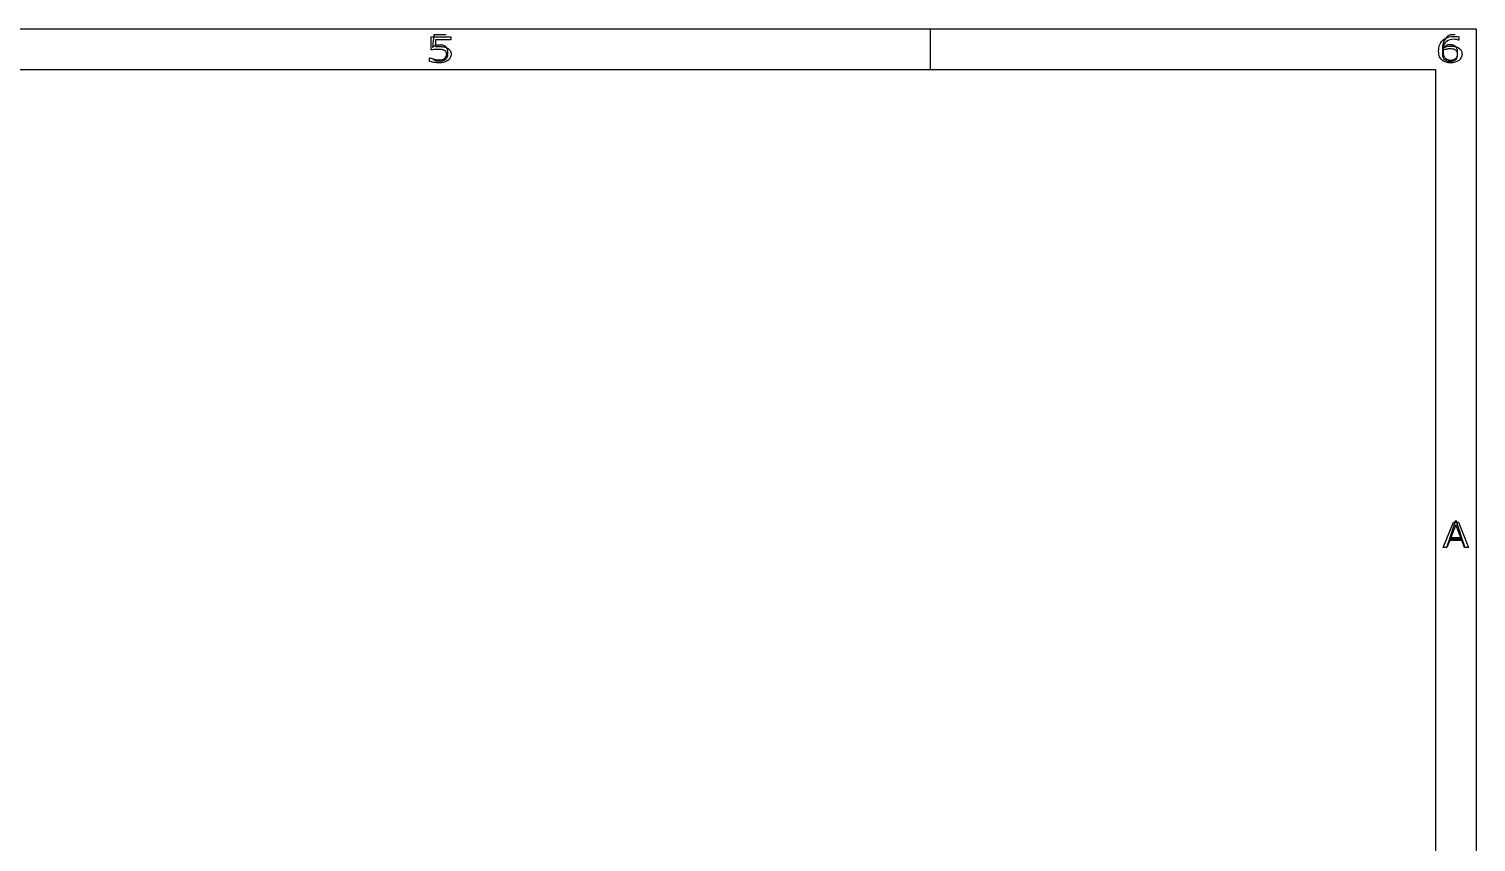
# Model space of a CAD drawing. Header units: millimetres. Extents: x 0 to 277, y 107 to 297.
# Drawn here: x 205.4 to 277.1, y 256.7 to 296.9 of the extents above; entities that cross this region are included whole.
import ezdxf

# ---------------------------------------------------------------- set-up
doc = ezdxf.new("R2010")
doc.units = ezdxf.units.MM
doc.layers.add('Layer_1', color=7, linetype='CONTINUOUS')

msp = doc.modelspace()

# ---------------------------------------------------------------- linework, layer by layer
at = {"layer": 'Layer_1', "color": 7}
for points in [[(0.075, 296.925), (277.0772, 296.925), (277.0772, 106.9178), (0.075, 106.9178)], [(0.075, 296.925), (277.0772, 296.925), (277.0772, 106.9178), (0.075, 106.9178)], [(0.075, 296.925), (277.0772, 296.925), (277.0772, 106.9178), (0.075, 106.9178)], [(226.34412, 295.675366)], [(226.34412, 295.675366)], [(226.34412, 295.675366)], [(276.38132, 295.683829)], [(276.38132, 295.683829)], [(276.38132, 295.683829)], [(2.075, 294.925), (275.0772, 294.925), (275.0772, 108.9178), (2.075, 108.9178)], [(2.075, 294.925), (275.0772, 294.925), (275.0772, 108.9178), (2.075, 108.9178)], [(2.075, 294.925), (275.0772, 294.925), (275.0772, 108.9178), (2.075, 108.9178)], [(276.70512, 271.274998), (276.50855, 271.274998), (276.37253, 271.626229), (275.77255, 271.626229), (275.63653, 271.274998), (275.44927, 271.274998), (275.95422, 272.535196), (276.20017, 272.535196)], [(276.70512, 271.274998), (276.50855, 271.274998), (276.37253, 271.626229), (275.77255, 271.626229), (275.63653, 271.274998), (275.44927, 271.274998), (275.95422, 272.535196), (276.20017, 272.535196)], [(276.70512, 271.274998), (276.50855, 271.274998), (276.37253, 271.626229), (275.77255, 271.626229), (275.63653, 271.274998), (275.44927, 271.274998), (275.95422, 272.535196), (276.20017, 272.535196)], [(276.3157, 271.770106), (276.07254, 272.388779), (275.82845, 271.770106)], [(276.3157, 271.770106), (276.07254, 272.388779), (275.82845, 271.770106)], [(276.3157, 271.770106), (276.07254, 272.388779), (275.82845, 271.770106)]]:
    msp.add_lwpolyline(points, close=True, dxfattribs=at)
for points in [[(226.1023, 296.6314), (225.4832, 296.6314), (225.4213, 296.0123), (225.4832, 296.0743), (225.607, 296.1362), (225.9165, 296.1362), (226.0404, 296.0743), (226.1023, 296.0123), (226.1642, 295.8885), (226.1642, 295.579), (226.1023, 295.4552), (226.0404, 295.3933), (225.9165, 295.3314), (225.607, 295.3314), (225.4832, 295.3933), (225.4213, 295.4552)], [(226.1023, 296.6314), (225.4832, 296.6314), (225.4213, 296.0123), (225.4832, 296.0743), (225.607, 296.1362), (225.9165, 296.1362), (226.0404, 296.0743), (226.1023, 296.0123), (226.1642, 295.8885), (226.1642, 295.579), (226.1023, 295.4552), (226.0404, 295.3933), (225.9165, 295.3314), (225.607, 295.3314), (225.4832, 295.3933), (225.4213, 295.4552)], [(226.1023, 296.6314), (225.4832, 296.6314), (225.4213, 296.0123), (225.4832, 296.0743), (225.607, 296.1362), (225.9165, 296.1362), (226.0404, 296.0743), (226.1023, 296.0123), (226.1642, 295.8885), (226.1642, 295.579), (226.1023, 295.4552), (226.0404, 295.3933), (225.9165, 295.3314), (225.607, 295.3314), (225.4832, 295.3933), (225.4213, 295.4552)], [(250.075, 294.925), (250.075, 296.925)], [(250.075, 294.925), (250.075, 296.925)], [(250.075, 294.925), (250.075, 296.925)], [(276.0404, 296.6314), (275.7927, 296.6314), (275.6689, 296.5695), (275.607, 296.5076), (275.4832, 296.3219), (275.4213, 296.0743), (275.4213, 295.579), (275.4832, 295.4552), (275.5451, 295.3933), (275.6689, 295.3314), (275.9165, 295.3314), (276.0404, 295.3933), (276.1023, 295.4552), (276.1642, 295.579), (276.1642, 295.8885), (276.1023, 296.0123), (276.0404, 296.0743), (275.9165, 296.1362), (275.6689, 296.1362), (275.5451, 296.0743), (275.4832, 296.0123), (275.4213, 295.8885)], [(276.0404, 296.6314), (275.7927, 296.6314), (275.6689, 296.5695), (275.607, 296.5076), (275.4832, 296.3219), (275.4213, 296.0743), (275.4213, 295.579), (275.4832, 295.4552), (275.5451, 295.3933), (275.6689, 295.3314), (275.9165, 295.3314), (276.0404, 295.3933), (276.1023, 295.4552), (276.1642, 295.579), (276.1642, 295.8885), (276.1023, 296.0123), (276.0404, 296.0743), (275.9165, 296.1362), (275.6689, 296.1362), (275.5451, 296.0743), (275.4832, 296.0123), (275.4213, 295.8885)], [(276.0404, 296.6314), (275.7927, 296.6314), (275.6689, 296.5695), (275.607, 296.5076), (275.4832, 296.3219), (275.4213, 296.0743), (275.4213, 295.579), (275.4832, 295.4552), (275.5451, 295.3933), (275.6689, 295.3314), (275.9165, 295.3314), (276.0404, 295.3933), (276.1023, 295.4552), (276.1642, 295.579), (276.1642, 295.8885), (276.1023, 296.0123), (276.0404, 296.0743), (275.9165, 296.1362), (275.6689, 296.1362), (275.5451, 296.0743), (275.4832, 296.0123), (275.4213, 295.8885)], [(225.3503, 295.886075), (225.3503, 296.535216), (226.33308, 296.535216), (226.33308, 296.387107), (225.562, 296.387107), (225.562, 296.051958)], [(225.3503, 295.886075), (225.3503, 296.535216), (226.33308, 296.535216), (226.33308, 296.387107), (225.562, 296.387107), (225.562, 296.051958)], [(225.3503, 295.886075), (225.3503, 296.535216), (226.33308, 296.535216), (226.33308, 296.387107), (225.562, 296.387107), (225.562, 296.051958)], [(276.22224, 296.539463), (276.22224, 296.377813), (276.21124, 296.377813)], [(276.22224, 296.539463), (276.22224, 296.377813), (276.21124, 296.377813)], [(276.22224, 296.539463), (276.22224, 296.377813), (276.21124, 296.377813)], [(225.28009, 295.322413), (225.28009, 295.500991), (225.29549, 295.500991)], [(225.28009, 295.322413), (225.28009, 295.500991), (225.29549, 295.500991)], [(225.28009, 295.322413), (225.28009, 295.500991), (225.29549, 295.500991)], [(276.15905, 295.677027), (276.15869, 295.676982)], [(276.15905, 295.677027), (276.15869, 295.676982)], [(276.15905, 295.677027), (276.15869, 295.676982)], [(275.6439, 271.3314), (276.0772, 272.6314), (276.5105, 271.3314)], [(275.6439, 271.3314), (276.0772, 272.6314), (276.5105, 271.3314)], [(275.6439, 271.3314), (276.0772, 272.6314), (276.5105, 271.3314)], [(275.7677, 271.7028), (276.3867, 271.7028)], [(275.7677, 271.7028), (276.3867, 271.7028)], [(275.7677, 271.7028), (276.3867, 271.7028)]]:
    msp.add_lwpolyline(points, dxfattribs=at)
for points in [[(275.66947, 296.504723), (275.771117, 296.540836), (275.889577, 296.558893), (276.02485, 296.558893)], [(275.66947, 296.504723), (275.771117, 296.540836), (275.889577, 296.558893), (276.02485, 296.558893)], [(275.66947, 296.504723), (275.771117, 296.540836), (275.889577, 296.558893), (276.02485, 296.558893)], [(276.02485, 296.558893), (276.067983, 296.558893), (276.10418, 296.557493), (276.13344, 296.554693)], [(276.02485, 296.558893), (276.067983, 296.558893), (276.10418, 296.557493), (276.13344, 296.554693)], [(276.02485, 296.558893), (276.067983, 296.558893), (276.10418, 296.557493), (276.13344, 296.554693)], [(225.50386, 295.906385), (225.44466, 295.899612), (225.393473, 295.892842), (225.3503, 295.886075)], [(225.50386, 295.906385), (225.44466, 295.899612), (225.393473, 295.892842), (225.3503, 295.886075)], [(225.50386, 295.906385), (225.44466, 295.899612), (225.393473, 295.892842), (225.3503, 295.886075)], [(225.69032, 295.916545), (225.625987, 295.916545), (225.563833, 295.913158), (225.50386, 295.906385)], [(225.69032, 295.916545), (225.625987, 295.916545), (225.563833, 295.913158), (225.50386, 295.906385)], [(225.69032, 295.916545), (225.625987, 295.916545), (225.563833, 295.913158), (225.50386, 295.906385)], [(225.562, 296.051958), (225.593467, 296.054225), (225.625633, 296.055925), (225.6585, 296.057058)], [(225.562, 296.051958), (225.593467, 296.054225), (225.625633, 296.055925), (225.6585, 296.057058)], [(225.562, 296.051958), (225.593467, 296.054225), (225.625633, 296.055925), (225.6585, 296.057058)], [(225.6585, 296.057058), (225.691433, 296.058191), (225.719967, 296.058758), (225.7441, 296.058758)], [(225.6585, 296.057058), (225.691433, 296.058191), (225.719967, 296.058758), (225.7441, 296.058758)], [(225.6585, 296.057058), (225.691433, 296.058191), (225.719967, 296.058758), (225.7441, 296.058758)], [(225.8724, 295.903005), (225.818267, 295.912032), (225.757573, 295.916545), (225.69032, 295.916545)], [(225.8724, 295.903005), (225.818267, 295.912032), (225.757573, 295.916545), (225.69032, 295.916545)], [(225.8724, 295.903005), (225.818267, 295.912032), (225.757573, 295.916545), (225.69032, 295.916545)], [(225.7441, 296.058758), (225.83258, 296.058758), (225.91009, 296.052835), (225.97663, 296.040988)], [(225.7441, 296.058758), (225.83258, 296.058758), (225.91009, 296.052835), (225.97663, 296.040988)], [(225.7441, 296.058758), (225.83258, 296.058758), (225.91009, 296.052835), (225.97663, 296.040988)], [(226.0117, 295.858145), (225.9737, 295.879585), (225.927267, 295.894538), (225.8724, 295.903005)], [(226.0117, 295.858145), (225.9737, 295.879585), (225.927267, 295.894538), (225.8724, 295.903005)], [(226.0117, 295.858145), (225.9737, 295.879585), (225.927267, 295.894538), (225.8724, 295.903005)], [(225.97663, 296.040988), (226.043163, 296.029701), (226.104223, 296.009388), (226.15981, 295.980048)], [(225.97663, 296.040988), (226.043163, 296.029701), (226.104223, 296.009388), (226.15981, 295.980048)], [(225.97663, 296.040988), (226.043163, 296.029701), (226.104223, 296.009388), (226.15981, 295.980048)], [(226.0918, 295.786205), (226.0728, 295.816112), (226.0461, 295.840092), (226.0117, 295.858145)], [(226.0918, 295.786205), (226.0728, 295.816112), (226.0461, 295.840092), (226.0117, 295.858145)], [(226.0918, 295.786205), (226.0728, 295.816112), (226.0461, 295.840092), (226.0117, 295.858145)], [(226.15981, 295.980048), (226.218277, 295.949015), (226.263613, 295.908955), (226.29582, 295.859868)], [(226.15981, 295.980048), (226.218277, 295.949015), (226.263613, 295.908955), (226.29582, 295.859868)], [(226.15981, 295.980048), (226.218277, 295.949015), (226.263613, 295.908955), (226.29582, 295.859868)], [(226.29582, 295.859868), (226.32802, 295.810781), (226.34412, 295.749281), (226.34412, 295.675366)], [(226.29582, 295.859868), (226.32802, 295.810781), (226.34412, 295.749281), (226.34412, 295.675366)], [(226.29582, 295.859868), (226.32802, 295.810781), (226.34412, 295.749281), (226.34412, 295.675366)], [(275.22522, 295.828499), (275.22522, 295.940216), (275.240587, 296.039237), (275.27132, 296.125564)], [(275.22522, 295.828499), (275.22522, 295.940216), (275.240587, 296.039237), (275.27132, 296.125564)], [(275.22522, 295.828499), (275.22522, 295.940216), (275.240587, 296.039237), (275.27132, 296.125564)], [(275.27132, 296.125564), (275.302787, 296.211891), (275.35251, 296.288625), (275.42049, 296.355768)], [(275.27132, 296.125564), (275.302787, 296.211891), (275.35251, 296.288625), (275.42049, 296.355768)], [(275.27132, 296.125564), (275.302787, 296.211891), (275.35251, 296.288625), (275.42049, 296.355768)], [(275.42049, 296.355768), (275.484823, 296.419528), (275.567817, 296.46918), (275.66947, 296.504723)], [(275.42049, 296.355768), (275.484823, 296.419528), (275.567817, 296.46918), (275.66947, 296.504723)], [(275.42049, 296.355768), (275.484823, 296.419528), (275.567817, 296.46918), (275.66947, 296.504723)], [(275.45125, 295.871678), (275.449917, 295.859265), (275.448917, 295.847135), (275.44825, 295.835288)], [(275.45125, 295.871678), (275.449917, 295.859265), (275.448917, 295.847135), (275.44825, 295.835288)], [(275.45125, 295.871678), (275.449917, 295.859265), (275.448917, 295.847135), (275.44825, 295.835288)], [(275.61578, 295.924148), (275.56238, 295.912861), (275.507537, 295.895371), (275.45125, 295.871678)], [(275.61578, 295.924148), (275.56238, 295.912861), (275.507537, 295.895371), (275.45125, 295.871678)], [(275.61578, 295.924148), (275.56238, 295.912861), (275.507537, 295.895371), (275.45125, 295.871678)], [(275.61568, 296.299107), (275.52208, 296.223501), (275.467603, 296.121094), (275.45225, 295.991887)], [(275.61568, 296.299107), (275.52208, 296.223501), (275.467603, 296.121094), (275.45225, 295.991887)], [(275.61568, 296.299107), (275.52208, 296.223501), (275.467603, 296.121094), (275.45225, 295.991887)], [(275.45225, 295.991887), (275.51365, 296.02066), (275.573977, 296.042384), (275.63323, 296.057057)], [(275.45225, 295.991887), (275.51365, 296.02066), (275.573977, 296.042384), (275.63323, 296.057057)], [(275.45225, 295.991887), (275.51365, 296.02066), (275.573977, 296.042384), (275.63323, 296.057057)], [(275.9919, 296.413363), (275.83468, 296.413363), (275.709273, 296.375278), (275.61568, 296.299107)], [(275.9919, 296.413363), (275.83468, 296.413363), (275.709273, 296.375278), (275.61568, 296.299107)], [(275.9919, 296.413363), (275.83468, 296.413363), (275.709273, 296.375278), (275.61568, 296.299107)], [(275.78908, 295.941078), (275.726947, 295.941078), (275.66918, 295.935435), (275.61578, 295.924148)], [(275.78908, 295.941078), (275.726947, 295.941078), (275.66918, 295.935435), (275.61578, 295.924148)], [(275.78908, 295.941078), (275.726947, 295.941078), (275.66918, 295.935435), (275.61578, 295.924148)], [(275.63323, 296.057057), (275.693163, 296.07229), (275.762263, 296.079907), (275.84053, 296.079907)], [(275.63323, 296.057057), (275.693163, 296.07229), (275.762263, 296.079907), (275.84053, 296.079907)], [(275.63323, 296.057057), (275.693163, 296.07229), (275.762263, 296.079907), (275.84053, 296.079907)], [(275.91741, 295.932578), (275.876477, 295.938245), (275.8337, 295.941078), (275.78908, 295.941078)], [(275.91741, 295.932578), (275.876477, 295.938245), (275.8337, 295.941078), (275.78908, 295.941078)], [(275.91741, 295.932578), (275.876477, 295.938245), (275.8337, 295.941078), (275.78908, 295.941078)], [(275.84053, 296.079907), (275.909997, 296.079907), (275.971057, 296.07483), (276.02371, 296.064677)], [(275.84053, 296.079907), (275.909997, 296.079907), (275.971057, 296.07483), (276.02371, 296.064677)], [(275.84053, 296.079907), (275.909997, 296.079907), (275.971057, 296.07483), (276.02371, 296.064677)], [(276.02929, 295.897028), (275.99569, 295.915081), (275.958397, 295.926931), (275.91741, 295.932578)], [(276.02929, 295.897028), (275.99569, 295.915081), (275.958397, 295.926931), (275.91741, 295.932578)], [(276.02929, 295.897028), (275.99569, 295.915081), (275.958397, 295.926931), (275.91741, 295.932578)], [(276.11804, 296.401513), (276.077107, 296.409413), (276.03506, 296.413363), (275.9919, 296.413363)], [(276.11804, 296.401513), (276.077107, 296.409413), (276.03506, 296.413363), (275.9919, 296.413363)], [(276.11804, 296.401513), (276.077107, 296.409413), (276.03506, 296.413363), (275.9919, 296.413363)], [(276.02371, 296.064677), (276.07711, 296.055084), (276.131587, 296.035337), (276.18714, 296.005437)], [(276.02371, 296.064677), (276.07711, 296.055084), (276.131587, 296.035337), (276.18714, 296.005437)], [(276.02371, 296.064677), (276.07711, 296.055084), (276.131587, 296.035337), (276.18714, 296.005437)], [(276.12799, 295.807318), (276.108257, 295.841738), (276.075357, 295.871641), (276.02929, 295.897028)], [(276.12799, 295.807318), (276.108257, 295.841738), (276.075357, 295.871641), (276.02929, 295.897028)], [(276.12799, 295.807318), (276.108257, 295.841738), (276.075357, 295.871641), (276.02929, 295.897028)], [(276.21124, 296.377813), (276.190773, 296.38628), (276.159707, 296.39418), (276.11804, 296.401513)], [(276.21124, 296.377813), (276.190773, 296.38628), (276.159707, 296.39418), (276.11804, 296.401513)], [(276.21124, 296.377813), (276.190773, 296.38628), (276.159707, 296.39418), (276.11804, 296.401513)], [(276.13344, 296.554693), (276.162707, 296.551893), (276.192307, 296.546816), (276.22224, 296.539463)], [(276.13344, 296.554693), (276.162707, 296.551893), (276.192307, 296.546816), (276.22224, 296.539463)], [(276.13344, 296.554693), (276.162707, 296.551893), (276.192307, 296.546816), (276.22224, 296.539463)], [(276.18714, 296.005437), (276.251473, 295.971017), (276.299733, 295.927572), (276.33192, 295.875101)], [(276.18714, 296.005437), (276.251473, 295.971017), (276.299733, 295.927572), (276.33192, 295.875101)], [(276.18714, 296.005437), (276.251473, 295.971017), (276.299733, 295.927572), (276.33192, 295.875101)], [(276.33192, 295.875101), (276.364853, 295.822628), (276.38132, 295.75887), (276.38132, 295.683829)], [(276.33192, 295.875101), (276.364853, 295.822628), (276.38132, 295.75887), (276.38132, 295.683829)], [(276.33192, 295.875101), (276.364853, 295.822628), (276.38132, 295.75887), (276.38132, 295.683829)], [(225.48959, 295.270783), (225.406963, 295.28489), (225.33713, 295.3021), (225.28009, 295.322413)], [(225.48959, 295.270783), (225.406963, 295.28489), (225.33713, 295.3021), (225.28009, 295.322413)], [(225.48959, 295.270783), (225.406963, 295.28489), (225.33713, 295.3021), (225.28009, 295.322413)], [(225.29549, 295.500991), (225.355423, 295.471651), (225.42562, 295.446544), (225.50608, 295.425671)], [(225.29549, 295.500991), (225.355423, 295.471651), (225.42562, 295.446544), (225.50608, 295.425671)], [(225.29549, 295.500991), (225.355423, 295.471651), (225.42562, 295.446544), (225.50608, 295.425671)], [(225.74735, 295.248773), (225.658137, 295.248773), (225.572217, 295.25611), (225.48959, 295.270783)], [(225.74735, 295.248773), (225.658137, 295.248773), (225.572217, 295.25611), (225.48959, 295.270783)], [(225.74735, 295.248773), (225.658137, 295.248773), (225.572217, 295.25611), (225.48959, 295.270783)], [(225.50608, 295.425671), (225.58652, 295.405358), (225.665493, 295.395201), (225.743, 295.395201)], [(225.50608, 295.425671), (225.58652, 295.405358), (225.665493, 295.395201), (225.743, 295.395201)], [(225.50608, 295.425671), (225.58652, 295.405358), (225.665493, 295.395201), (225.743, 295.395201)], [(225.743, 295.395201), (225.794933, 295.395201), (225.845023, 295.400844), (225.89327, 295.412131)], [(225.743, 295.395201), (225.794933, 295.395201), (225.845023, 295.400844), (225.89327, 295.412131)], [(225.743, 295.395201), (225.794933, 295.395201), (225.845023, 295.400844), (225.89327, 295.412131)], [(225.99963, 295.280083), (225.927237, 295.25921), (225.843143, 295.248773), (225.74735, 295.248773)], [(225.99963, 295.280083), (225.927237, 295.25921), (225.843143, 295.248773), (225.74735, 295.248773)], [(225.99963, 295.280083), (225.927237, 295.25921), (225.843143, 295.248773), (225.74735, 295.248773)], [(225.89327, 295.412131), (225.94227, 295.423418), (225.98578, 295.443164), (226.0238, 295.471371)], [(225.89327, 295.412131), (225.94227, 295.423418), (225.98578, 295.443164), (226.0238, 295.471371)], [(225.89327, 295.412131), (225.94227, 295.423418), (225.98578, 295.443164), (226.0238, 295.471371)], [(226.18828, 295.371483), (226.135613, 295.33199), (226.07273, 295.301523), (225.99963, 295.280083)], [(226.18828, 295.371483), (226.135613, 295.33199), (226.07273, 295.301523), (225.99963, 295.280083)], [(226.18828, 295.371483), (226.135613, 295.33199), (226.07273, 295.301523), (225.99963, 295.280083)], [(226.0238, 295.471371), (226.056, 295.495631), (226.080133, 295.524688), (226.0962, 295.558541)], [(226.0238, 295.471371), (226.056, 295.495631), (226.080133, 295.524688), (226.0962, 295.558541)], [(226.0238, 295.471371), (226.056, 295.495631), (226.080133, 295.524688), (226.0962, 295.558541)], [(226.1214, 295.676182), (226.1214, 295.719629), (226.111533, 295.756303), (226.0918, 295.786205)], [(226.1214, 295.676182), (226.1214, 295.719629), (226.111533, 295.756303), (226.0918, 295.786205)], [(226.1214, 295.676182), (226.1214, 295.719629), (226.111533, 295.756303), (226.0918, 295.786205)], [(226.0962, 295.558541), (226.113, 295.592394), (226.1214, 295.631608), (226.1214, 295.676182)], [(226.0962, 295.558541), (226.113, 295.592394), (226.1214, 295.631608), (226.1214, 295.676182)], [(226.0962, 295.558541), (226.113, 295.592394), (226.1214, 295.631608), (226.1214, 295.676182)], [(226.30236, 295.506897), (226.27456, 295.453297), (226.236533, 295.408159), (226.18828, 295.371483)], [(226.30236, 295.506897), (226.27456, 295.453297), (226.236533, 295.408159), (226.18828, 295.371483)], [(226.30236, 295.506897), (226.27456, 295.453297), (226.236533, 295.408159), (226.18828, 295.371483)], [(226.34406, 295.675318), (226.34406, 295.616638), (226.33016, 295.560498), (226.30236, 295.506897)], [(226.34406, 295.675318), (226.34406, 295.616638), (226.33016, 295.560498), (226.30236, 295.506897)], [(226.34406, 295.675318), (226.34406, 295.616638), (226.33016, 295.560498), (226.30236, 295.506897)], [(275.27572, 295.549208), (275.242053, 295.626507), (275.22522, 295.719604), (275.22522, 295.828499)], [(275.27572, 295.549208), (275.242053, 295.626507), (275.22522, 295.719604), (275.22522, 295.828499)], [(275.27572, 295.549208), (275.242053, 295.626507), (275.22522, 295.719604), (275.22522, 295.828499)], [(275.4216, 295.363014), (275.358733, 295.409847), (275.310107, 295.471912), (275.27572, 295.549208)], [(275.4216, 295.363014), (275.358733, 295.409847), (275.310107, 295.471912), (275.27572, 295.549208)], [(275.4216, 295.363014), (275.358733, 295.409847), (275.310107, 295.471912), (275.27572, 295.549208)], [(275.596, 295.277534), (275.5302, 295.296721), (275.472067, 295.325214), (275.4216, 295.363014)], [(275.596, 295.277534), (275.5302, 295.296721), (275.472067, 295.325214), (275.4216, 295.363014)], [(275.596, 295.277534), (275.5302, 295.296721), (275.472067, 295.325214), (275.4216, 295.363014)], [(275.44825, 295.835288), (275.447583, 295.824001), (275.44725, 295.809615), (275.44725, 295.792128)], [(275.44825, 295.835288), (275.447583, 295.824001), (275.44725, 295.809615), (275.44725, 295.792128)], [(275.44825, 295.835288), (275.447583, 295.824001), (275.44725, 295.809615), (275.44725, 295.792128)], [(275.44725, 295.792128), (275.44725, 295.70298), (275.45895, 295.632452), (275.48235, 295.580543)], [(275.44725, 295.792128), (275.44725, 295.70298), (275.45895, 295.632452), (275.48235, 295.580543)], [(275.44725, 295.792128), (275.44725, 295.70298), (275.45895, 295.632452), (275.48235, 295.580543)], [(275.48235, 295.580543), (275.506483, 295.529196), (275.539383, 295.488572), (275.58105, 295.458671)], [(275.48235, 295.580543), (275.506483, 295.529196), (275.539383, 295.488572), (275.58105, 295.458671)], [(275.48235, 295.580543), (275.506483, 295.529196), (275.539383, 295.488572), (275.58105, 295.458671)], [(275.58105, 295.458671), (275.614717, 295.433844), (275.650913, 295.415508), (275.68964, 295.403661)], [(275.58105, 295.458671), (275.614717, 295.433844), (275.650913, 295.415508), (275.68964, 295.403661)], [(275.58105, 295.458671), (275.614717, 295.433844), (275.650913, 295.415508), (275.68964, 295.403661)], [(275.81537, 295.248764), (275.734937, 295.248764), (275.661813, 295.258354), (275.596, 295.277534)], [(275.81537, 295.248764), (275.734937, 295.248764), (275.661813, 295.258354), (275.596, 295.277534)], [(275.81537, 295.248764), (275.734937, 295.248764), (275.661813, 295.258354), (275.596, 295.277534)], [(275.68964, 295.403661), (275.729107, 295.392374), (275.771883, 295.386731), (275.81797, 295.386731)], [(275.68964, 295.403661), (275.729107, 295.392374), (275.771883, 295.386731), (275.81797, 295.386731)], [(275.68964, 295.403661), (275.729107, 295.392374), (275.771883, 295.386731), (275.81797, 295.386731)], [(276.21682, 295.36979), (276.107867, 295.289106), (275.97405, 295.248764), (275.81537, 295.248764)], [(276.21682, 295.36979), (276.107867, 295.289106), (275.97405, 295.248764), (275.81537, 295.248764)], [(276.21682, 295.36979), (276.107867, 295.289106), (275.97405, 295.248764), (275.81537, 295.248764)], [(275.81797, 295.386731), (275.923997, 295.386731), (276.007357, 295.411558), (276.06805, 295.461211)], [(275.81797, 295.386731), (275.923997, 295.386731), (276.007357, 295.411558), (276.06805, 295.461211)], [(275.81797, 295.386731), (275.923997, 295.386731), (276.007357, 295.411558), (276.06805, 295.461211)], [(276.06805, 295.461211), (276.128717, 295.511424), (276.15905, 295.583363), (276.15905, 295.677027)], [(276.06805, 295.461211), (276.128717, 295.511424), (276.15905, 295.583363), (276.15905, 295.677027)], [(276.06805, 295.461211), (276.128717, 295.511424), (276.15905, 295.583363), (276.15905, 295.677027)], [(276.15869, 295.676982), (276.15869, 295.729455), (276.148457, 295.772901), (276.12799, 295.807318)], [(276.15869, 295.676982), (276.15869, 295.729455), (276.148457, 295.772901), (276.12799, 295.807318)], [(276.15869, 295.676982), (276.15869, 295.729455), (276.148457, 295.772901), (276.12799, 295.807318)], [(276.38135, 295.683782), (276.38135, 295.555703), (276.326507, 295.451039), (276.21682, 295.36979)], [(276.38135, 295.683782), (276.38135, 295.555703), (276.326507, 295.451039), (276.21682, 295.36979)], [(276.38135, 295.683782), (276.38135, 295.555703), (276.326507, 295.451039), (276.21682, 295.36979)]]:
    msp.add_open_spline(points, degree=3, dxfattribs=at)

doc.saveas('drawing.dxf')
